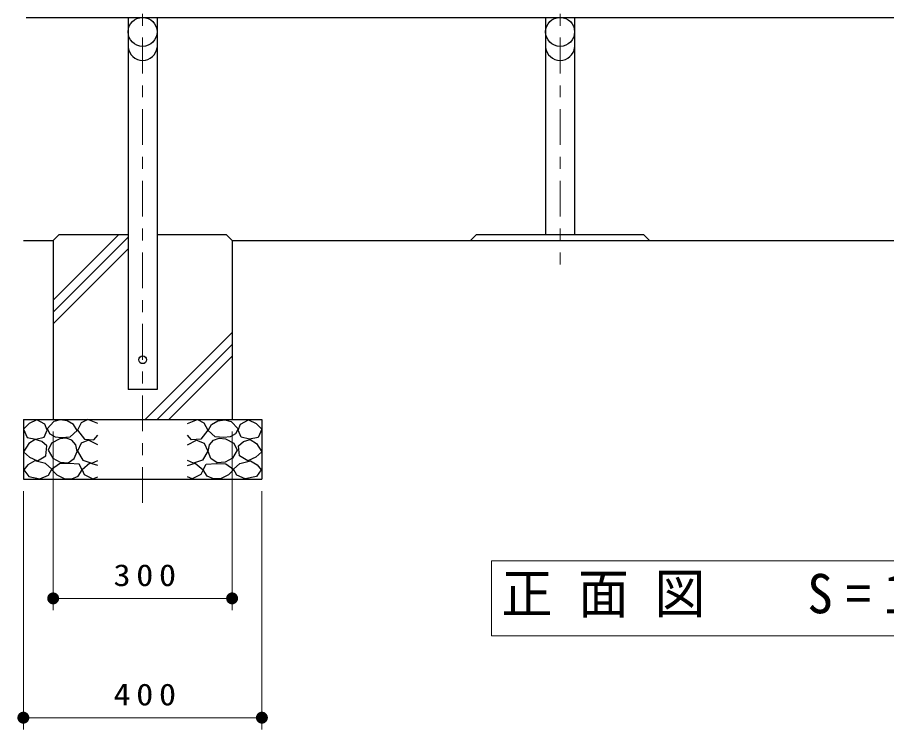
# Model space of a CAD drawing. Units: millimetres on the paper, scale 1:20. Extents: x -365 to 12, y -47 to 257.
# Drawn here: x -310.5 to -237.6, y 63.8 to 123.5 of the extents above; entities that cross this region are included whole.
import ezdxf

# ---------------------------------------------------------------- set-up
doc = ezdxf.new("R2010")
doc.units = ezdxf.units.MM
doc.linetypes.add('USER2', pattern=[6, 3, -1, 1, -1])
doc.layers.add('LY_1', color=3, linetype='Continuous', lineweight=25)
doc.styles.add('ＭＳ ゴシック', font='')
doc.styles.get('ＭＳ ゴシック').set_extended_font_data('MS Gothic')

# ---------------------------------------------------------------- blocks, each defined once
blk = doc.blocks.new('filled_dot')
at = {"color": 0, "linetype": 'Continuous', "lineweight": -2, "const_width": 1.25}
blk.add_lwpolyline([(-0.625, 0, 1), (0.625, 0, 1)], format="xyb", close=True, dxfattribs=at)

msp = doc.modelspace()

# ---------------------------------------------------------------- linework, layer by layer
at = {"layer": 'LY_1', "color": 7, "linetype": 'USER2', "lineweight": 13}
for p, q in [((-299.955, 145.799), (-299.955, 82.795)), ((-264.955, 145.799), (-264.955, 102.795))]:
    msp.add_line(p, q, dxfattribs=at)
at = {"layer": 'LY_1'}
for p, q in [((-309.705, 123.495), (-220.205, 123.495)), ((-301.17, 123.495), (-301.17, 92.295)), ((-298.74, 123.495), (-298.74, 92.295)), ((-266.17, 123.495), (-266.17, 105.294)), ((-263.74, 123.495), (-263.74, 105.294)), ((-306.955, 105.295), (-307.455, 104.795)), ((-306.955, 105.295), (-301.17, 105.295)), ((-298.74, 105.295), (-292.955, 105.295)), ((-292.955, 105.295), (-292.455, 104.795)), ((-272.455, 104.794), (-271.955, 105.294)), ((-271.955, 105.294), (-257.955, 105.294)), ((-257.955, 105.294), (-257.455, 104.794)), ((-309.955, 104.795), (-307.455, 104.795)), ((-307.455, 104.795), (-307.455, 89.795)), ((-292.455, 104.795), (-292.455, 89.795)), ((-292.455, 104.795), (-219.955, 104.795)), ((-298.74, 92.295), (-301.17, 92.295)), ((-309.955, 89.795), (-309.955, 84.795)), ((-309.955, 89.795), (-289.955, 89.795)), ((-289.955, 89.795), (-289.955, 84.795)), ((-309.955, 84.795), (-289.955, 84.795))]:
    msp.add_line(p, q, dxfattribs=at)
at = {"layer": 'LY_1', "color": 7, "lineweight": 13}
for p, q in [((-307.455, 99.785), (-301.945, 105.295)), ((-307.455, 98.795), (-301.17, 105.08)), ((-307.455, 97.805), (-301.17, 104.09)), ((-299.732, 89.795), (-292.455, 97.072)), ((-298.742, 89.795), (-292.455, 96.082)), ((-297.752, 89.795), (-292.455, 95.092)), ((-307.455, 88.795), (-307.455, 73.795)), ((-292.455, 88.795), (-292.455, 73.795)), ((-309.955, 83.795), (-309.955, 63.795)), ((-289.955, 83.795), (-289.955, 63.795)), ((-224.205, 77.945), (-270.705, 77.945)), ((-270.705, 77.945), (-270.705, 71.645)), ((-292.455, 74.795), (-307.455, 74.795)), ((-270.705, 71.645), (-224.205, 71.645)), ((-289.955, 64.795), (-309.955, 64.795))]:
    msp.add_line(p, q, dxfattribs=at)
at = {"layer": 'LY_1'}
for points in [[(-308.832, 89.765), (-309.466, 89.464), (-309.941, 88.988), (-309.64, 88.291), (-308.912, 88.149), (-308.215, 88.307), (-307.961, 88.893), (-308.151, 89.4)], [(-306.861, 89.769), (-307.388, 89.634), (-307.969, 88.999), (-307.74, 88.58), (-307.282, 88.343), (-306.767, 88.269), (-306.023, 88.337), (-305.456, 88.877), (-305.739, 89.377), (-306.273, 89.688)], [(-293.049, 89.769), (-292.521, 89.634), (-291.94, 88.999), (-292.17, 88.58), (-292.627, 88.343), (-293.143, 88.269), (-293.886, 88.337), (-294.454, 88.877), (-294.17, 89.377), (-293.637, 89.688)], [(-291.077, 89.765), (-290.444, 89.464), (-289.968, 88.988), (-290.269, 88.291), (-290.998, 88.149), (-291.695, 88.307), (-291.949, 88.893), (-291.759, 89.4)], [(-307.496, 86.553), (-306.875, 86.208), (-306.199, 86.161), (-305.686, 86.522), (-305.442, 87.12), (-305.554, 87.658), (-305.902, 88.066), (-306.368, 88.231), (-306.902, 88.175), (-307.592, 87.806), (-307.888, 87.229)], [(-292.413, 86.553), (-293.035, 86.208), (-293.711, 86.161), (-294.224, 86.522), (-294.468, 87.12), (-294.356, 87.658), (-294.008, 88.066), (-293.542, 88.231), (-293.008, 88.175), (-292.318, 87.806), (-292.021, 87.229)], [(-308.959, 88.117), (-309.498, 87.769), (-309.941, 87.087), (-309.434, 86.628), (-308.769, 86.311), (-308.072, 86.755), (-307.993, 87.594), (-308.401, 87.957)], [(-290.951, 88.117), (-290.412, 87.769), (-289.968, 87.087), (-290.475, 86.628), (-291.141, 86.311), (-291.838, 86.755), (-291.917, 87.594), (-291.509, 87.957)], [(-309, 86.32), (-309.569, 86.001), (-309.907, 85.579), (-309.503, 85.013), (-308.561, 84.81), (-307.845, 85.129), (-307.572, 85.634), (-308.111, 86.089)], [(-306.145, 86.113), (-306.929, 86.073), (-307.591, 85.6), (-307.158, 85.14), (-306.469, 84.829), (-305.904, 84.821), (-305.361, 85.046), (-305.023, 85.573), (-305.28, 86.059)], [(-293.765, 86.113), (-292.981, 86.073), (-292.319, 85.6), (-292.751, 85.14), (-293.44, 84.829), (-294.006, 84.821), (-294.549, 85.046), (-294.887, 85.573), (-294.63, 86.059)], [(-290.91, 86.32), (-290.341, 86.001), (-290.003, 85.579), (-290.406, 85.013), (-291.349, 84.81), (-292.065, 85.129), (-292.338, 85.634), (-291.799, 86.089)]]:
    msp.add_lwpolyline(points, close=True, dxfattribs=at)
for points in [[(-303.705, 89.46), (-304.56, 89.776), (-305.099, 89.507), (-305.416, 88.905), (-304.83, 88.145), (-304.053, 88.081), (-303.705, 88.477)], [(-296.205, 89.46), (-295.349, 89.776), (-294.811, 89.507), (-294.494, 88.905), (-295.08, 88.145), (-295.856, 88.081), (-296.205, 88.477)], [(-303.721, 87.654), (-304.481, 88.05), (-305.115, 87.796), (-305.416, 87.147), (-304.972, 86.37), (-304.212, 86.133), (-303.721, 86.339)], [(-296.189, 87.654), (-295.429, 88.05), (-294.795, 87.796), (-294.494, 87.147), (-294.938, 86.37), (-295.698, 86.133), (-296.189, 86.339)], [(-303.705, 85.927), (-304.37, 86.133), (-305.02, 85.578), (-304.845, 85.182), (-304.117, 84.818), (-303.705, 84.976)], [(-296.205, 85.927), (-295.54, 86.133), (-294.89, 85.578), (-295.064, 85.182), (-295.793, 84.818), (-296.205, 84.976)]]:
    msp.add_lwpolyline(points, dxfattribs=at)
for centre, radius in [((-299.955, 122.28), 1.215), ((-264.955, 122.28), 1.215), ((-299.955, 94.795), 0.325)]:
    msp.add_circle(centre, radius, dxfattribs=at)
for centre in [(-299.955, 121.114), (-264.955, 121.114)]:
    msp.add_arc(centre, 1.222, 186.16716, 353.83282, dxfattribs=at)

# ---------------------------------------------------------------- block references
at = {"layer": 'LY_1', "color": 7, "lineweight": 13, "xscale": 0.4, "yscale": 0.4}
for p in [(-307.455, 74.795), (-309.955, 64.795)]:
    msp.add_blockref('filled_dot', p, dxfattribs=at)
at = {"layer": 'LY_1', "color": 7, "lineweight": 13, "xscale": 0.4, "yscale": 0.4, "rotation": 180}
for p in [(-292.455, 74.795), (-289.955, 64.795)]:
    msp.add_blockref('filled_dot', p, dxfattribs=at)

# ---------------------------------------------------------------- texts
at = {"layer": 'LY_1', "color": 7, "style": 'ＭＳ ゴシック'}
for s, insert, char_height, attachment_point in [('\\T1.33;\\W1.15;300', (-299.538, 75.795), 1.833, 8), ('\\T1.5;\\W0.95;正面図\u3000S=1/20', (-247.455, 74.795), 3.299, 5), ('\\T1.33;\\W1.15;400', (-299.538, 65.795), 1.833, 8)]:
    msp.add_mtext(s, dxfattribs=dict(at, insert=insert, char_height=char_height, attachment_point=attachment_point))

doc.saveas('drawing.dxf')
